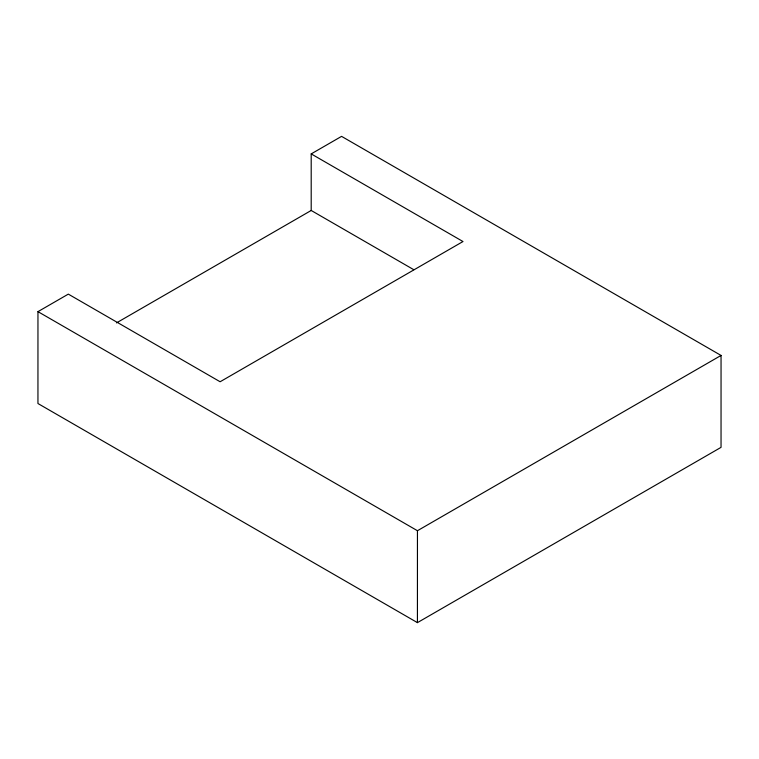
<?xml version="1.0" encoding="UTF-8"?>
<svg xmlns="http://www.w3.org/2000/svg" width="759" height="759" viewBox="0 0 759 759"><rect width="100%" height="100%" fill="white"/><g stroke="black" fill="none" stroke-linecap="round" stroke-linejoin="round"><path stroke-width="1.14" d="M311.199 153.897L462.999 241.533L220.119 381.758L68.319 294.122L37.959 311.645L37.95 403.522L417.431 622.636L721.041 447.355L721.05 355.44L341.569 136.364L311.199 153.897L311.199 210.471L413.769 269.692M417.431 622.636L417.45 530.721L721.05 355.44M116.488 322.888L311.199 210.471M37.959 311.645L417.45 530.721"/></g></svg>
